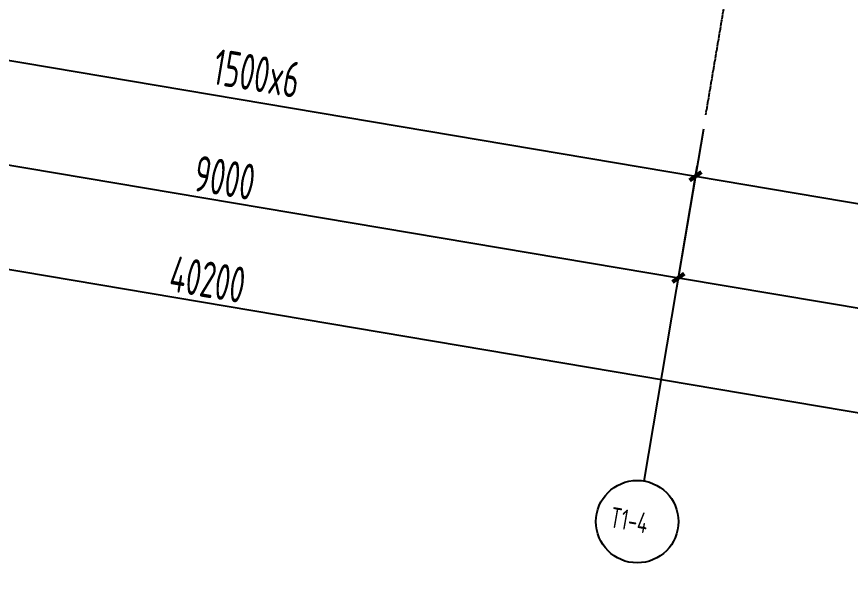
# Model space of a CAD drawing. Extents: x 12199666 to 24617114, y 1197707 to 2548648.
# Drawn here: x 12303653 to 12311740, y 1241429 to 1246987 of the extents above; entities that cross this region are included whole.
import ezdxf
from ezdxf.enums import TextEntityAlignment as Align

# ---------------------------------------------------------------- set-up
doc = ezdxf.new("R2010")
doc.units = 0
doc.header["$LTSCALE"] = 10
doc.header["$MEASUREMENT"] = 0
doc.linetypes.add('TX-GRID-T1$0$TX-GRID-T1$0$DOTE', pattern=[2.42, 2, -0.2, 0.02, -0.2])
for name, color, linetype in [('TX-GRID-T1$0$A-DIMS-100', 1, 'Continuous'), ('TX-GRID-T1$0$TX-GRID-T1$0$DOTE', 1, 'Continuous'), ('TX-GRID-T1$0$TX-GRID-T1$0$G-GRID-DIMS', 3, 'Continuous'), ('TX-GRID-T1$0$TX-GRID-T1$0$G-GRID-IDEN', 7, 'Continuous'), ('TX-GRID-T1$0$TX-GRID-T1$0$PUB_DIM', 3, 'Continuous'), ('TX-PLAN-T1-DI$0$A-DIMS-100', 1, 'Continuous'), ('TX-PLAN-T1-F11$0$A-FIRE', 1, 'Continuous')]:
    doc.layers.add(name, color=color, linetype=linetype)
doc.styles.add('TX-GRID-T1$0$XD2008', font='xd-hzs.shx', dxfattribs={"width": 0.7, "bigfont": 'xd-hztxt.shx'})
doc.styles.add('TX-GRID-T1$0$XD2008_T3', font='xd-hzs.shx', dxfattribs={"width": 0.7, "bigfont": 'xd-hztxt.shx'})
doc.styles.add('TX-PLAN-T1-DI$0$XD2008', font='xd-hzs.shx', dxfattribs={"width": 0.7, "bigfont": 'xd-hztxt.shx'})
doc.dimstyles.new('TX-GRID-T1$0$XD100$0', dxfattribs={"dimscale": 100, "dimtxt": 3.5, "dimasz": 1, "dimexe": 1, "dimexo": 2, "dimgap": 0.5, "dimtad": 1, "dimdec": 0, "dimdsep": 46, "dimtxsty": 'TX-GRID-T1$0$XD2008', "dimblk1": 'TX-GRID-T1$0$_ArchTick', "dimblk2": 'TX-GRID-T1$0$_ArchTick', "dimsah": 1, "dimcen": 2.5, "dimclrt": 4, "dimaunit": 1, "dimadec": 0, "dimazin": 0, "dimtfac": 1, "dimtdec": 0, "dimtix": 1, "dimtmove": 2, "dimatfit": 3, "dimfxl": 0, "dimtolj": 1, "dimtzin": 0, "dimarcsym": 0})
doc.dimstyles.new('TX-PLAN-T1-DI$0$XD100$0', dxfattribs={"dimscale": 100, "dimtxt": 3.5, "dimasz": 1, "dimexe": 1, "dimexo": 2, "dimgap": 0.5, "dimtad": 1, "dimdec": 0, "dimdsep": 46, "dimtxsty": 'TX-PLAN-T1-DI$0$XD2008', "dimblk1": 'TX-PLAN-T1-DI$0$_ArchTick', "dimblk2": 'TX-PLAN-T1-DI$0$_ArchTick', "dimsah": 1, "dimcen": 2.5, "dimclrt": 4, "dimaunit": 1, "dimadec": 0, "dimazin": 0, "dimtfac": 1, "dimtdec": 0, "dimtix": 1, "dimtmove": 2, "dimatfit": 3, "dimfxl": 0, "dimtolj": 1, "dimtzin": 0, "dimarcsym": 0})

# ---------------------------------------------------------------- blocks, each defined once
blk = doc.blocks.new('TX-GRID-T1$0$_ArchTick')
at = {"color": 0, "linetype": 'ByBlock', "const_width": 0.4}
blk.add_lwpolyline([(-0.5, -0.5), (0.5, 0.5)], dxfattribs=at)
blk = doc.blocks.new('*D41')
at = {"layer": 'TX-GRID-T1$0$A-DIMS-100', "color": 0, "lineweight": -2, "transparency": 16777216}
for p, q in [((12301440.8, 1247393.5), (12301180.6, 1245851.2)), ((12301197.3, 1245949.8), (12310071.8, 1244452.6)), ((12310315.4, 1245896.2), (12310055.2, 1244354))]:
    blk.add_line(p, q, dxfattribs=at)
at = {"layer": 'TX-GRID-T1$0$A-DIMS-100', "color": 0, "lineweight": -2, "transparency": 16777216, "xscale": 100, "yscale": 100, "zscale": 100}
for p, rotation in [((12301197.3, 1245949.8), 170.4236160352298), ((12310071.8, 1244452.6), 350.4236160352298)]:
    blk.add_blockref('TX-GRID-T1$0$_ArchTick', p, dxfattribs=dict(at, rotation=rotation))
at = {"layer": 'TX-GRID-T1$0$A-DIMS-100', "color": 4, "transparency": 16777216, "insert": (12305672, 1245423.1), "char_height": 350, "attachment_point": 5, "rotation": 350.42362, "style": 'TX-GRID-T1$0$XD2008'}
blk.add_mtext('\\A1;9000', dxfattribs=at)
blk = doc.blocks.new('*D42')
at = {"layer": 'TX-GRID-T1$0$A-DIMS-100', "color": 0, "lineweight": -2, "transparency": 16777216}
for p, q in [((12310315.4, 1245896.2), (12310055.2, 1244354)), ((12310071.8, 1244452.6), (12318995.7, 1242947)), ((12319239.3, 1244390.6), (12318979.1, 1242848.4))]:
    blk.add_line(p, q, dxfattribs=at)
at = {"layer": 'TX-GRID-T1$0$A-DIMS-100', "color": 0, "lineweight": -2, "transparency": 16777216, "xscale": 100, "yscale": 100, "zscale": 100}
for p, rotation in [((12310071.8, 1244452.6), 170.4236160352302), ((12318995.7, 1242947), 350.4236160352301)]:
    blk.add_blockref('TX-GRID-T1$0$_ArchTick', p, dxfattribs=dict(at, rotation=rotation))
at = {"layer": 'TX-GRID-T1$0$A-DIMS-100', "color": 4, "transparency": 16777216, "insert": (12314571.2, 1243921.6), "char_height": 350, "attachment_point": 5, "rotation": 350.42362, "style": 'TX-GRID-T1$0$XD2008'}
blk.add_mtext('\\A1;9050', dxfattribs=at)
blk = doc.blocks.new('*D27')
at = {"layer": 'TX-GRID-T1$0$A-DIMS-100', "color": 0, "lineweight": -2, "transparency": 16777216}
for p, q in [((12286114.1, 1250320), (12285631.6, 1247460.4)), ((12285648.3, 1247559), (12325288.1, 1240871.3)), ((12325753.9, 1243632.2), (12325271.4, 1240772.6))]:
    blk.add_line(p, q, dxfattribs=at)
at = {"layer": 'TX-GRID-T1$0$A-DIMS-100', "color": 0, "lineweight": -2, "transparency": 16777216, "xscale": 100, "yscale": 100, "zscale": 100}
for p, rotation in [((12285648.3, 1247559), 170.4236160352298), ((12325288.1, 1240871.3), 350.4236160352298)]:
    blk.add_blockref('TX-GRID-T1$0$_ArchTick', p, dxfattribs=dict(at, rotation=rotation))
at = {"layer": 'TX-GRID-T1$0$A-DIMS-100', "color": 4, "transparency": 16777216, "insert": (12305505.6, 1244437), "char_height": 350, "attachment_point": 5, "rotation": 350.42362, "style": 'TX-GRID-T1$0$XD2008'}
blk.add_mtext('\\A1;40200', dxfattribs=at)
blk = doc.blocks.new('TX-PLAN-T1-DI$0$_ArchTick')
at = {"color": 0, "linetype": 'ByBlock', "const_width": 0.4}
blk.add_lwpolyline([(-0.5, -0.5), (0.5, 0.5)], dxfattribs=at)
blk = doc.blocks.new('*D257')
at = {"layer": 'TX-PLAN-T1-DI$0$A-DIMS-100', "color": 0, "lineweight": -2, "transparency": 16777216}
for p, q in [((12310188.3, 1245142.8), (12310254.8, 1245537.2)), ((12310238.2, 1245438.6), (12319120.7, 1243940)), ((12319070.8, 1243644.2), (12319137.4, 1244038.6))]:
    blk.add_line(p, q, dxfattribs=at)
at = {"layer": 'TX-PLAN-T1-DI$0$A-DIMS-100', "color": 0, "lineweight": -2, "transparency": 16777216, "xscale": 100, "yscale": 100, "zscale": 100}
for p, rotation in [((12310238.2, 1245438.6), 170.4236160352971), ((12319120.7, 1243940), 350.4236160352971)]:
    blk.add_blockref('TX-PLAN-T1-DI$0$_ArchTick', p, dxfattribs=dict(at, rotation=rotation))
at = {"layer": 'TX-PLAN-T1-DI$0$A-DIMS-100', "color": 4, "transparency": 16777216, "insert": (12314856.5, 1244939.7), "char_height": 350, "attachment_point": 5, "rotation": 350.42362, "style": 'TX-PLAN-T1-DI$0$XD2008'}
blk.add_mtext('\\A1;1500x6', dxfattribs=at)
blk = doc.blocks.new('*D251')
at = {"layer": 'TX-PLAN-T1-DI$0$A-DIMS-100', "color": 0, "lineweight": -2, "transparency": 16777216}
for p, q in [((12301313.7, 1246640.1), (12301380.2, 1247034.5)), ((12301363.6, 1246935.9), (12310238.2, 1245438.6)), ((12310188.3, 1245142.8), (12310254.8, 1245537.2))]:
    blk.add_line(p, q, dxfattribs=at)
at = {"layer": 'TX-PLAN-T1-DI$0$A-DIMS-100', "color": 0, "lineweight": -2, "transparency": 16777216, "xscale": 100, "yscale": 100, "zscale": 100}
for p, rotation in [((12301363.6, 1246935.9), 170.4236160353073), ((12310238.2, 1245438.6), 350.4236160353072)]:
    blk.add_blockref('TX-PLAN-T1-DI$0$_ArchTick', p, dxfattribs=dict(at, rotation=rotation))
at = {"layer": 'TX-PLAN-T1-DI$0$A-DIMS-100', "color": 4, "transparency": 16777216, "insert": (12305981.9, 1246436.9), "char_height": 350, "attachment_point": 5, "rotation": 350.42362, "style": 'TX-PLAN-T1-DI$0$XD2008'}
blk.add_mtext('\\A1;1500x6', dxfattribs=at)
blk = doc.blocks.new('TX-GRID-T1')
at = {"layer": 'TX-GRID-T1$0$TX-GRID-T1$0$DOTE', "linetype": 'TX-GRID-T1$0$TX-GRID-T1$0$DOTE'}
blk.add_line((12310338.8, 1246034.9), (12317392.6, 1287844.1), dxfattribs=at)
at = {"layer": 'TX-GRID-T1$0$TX-GRID-T1$0$G-GRID-DIMS'}
blk.add_circle((12309672.6, 1242086), 400, dxfattribs=at)
at = {"layer": 'TX-GRID-T1$0$TX-GRID-T1$0$PUB_DIM'}
blk.add_line((12309739.1, 1242480.4), (12310230.7, 1245394), dxfattribs=at)
at = {"layer": 'TX-GRID-T1$0$TX-GRID-T1$0$G-GRID-IDEN', "style": 'TX-GRID-T1$0$XD2008_T3', "width": 0.866667}
blk.add_text('T1-4', height=198.81, rotation=350, dxfattribs=at).set_placement((12309397.5, 1242033.6), (12309758.4, 1241969.9), align=Align.FIT)
at = {"layer": 'TX-GRID-T1$0$A-DIMS-100'}
for p1, p2, distance, picture, middle in [((12286147.4, 1250517.2), (12325787.2, 1243829.4), -3000, '*D27', (12305505.6, 1244437)), ((12301474.1, 1247590.7), (12310348.7, 1246093.4), -1664.1, '*D41', (12305672, 1245423.1)), ((12310348.7, 1246093.4), (12319272.6, 1244587.9), -1664.1, '*D42', (12314571.2, 1243921.6))]:
    dim = blk.add_aligned_dim(p1=p1, p2=p2, distance=distance, dimstyle='TX-GRID-T1$0$XD100$0', dxfattribs=at)
    dim.commit()
    dim.dimension.update_dxf_attribs({"geometry": picture, "text_midpoint": middle})
blk = doc.blocks.new('TX-PLAN-T1-DI')
at = {"layer": 'TX-PLAN-T1-DI$0$A-DIMS-100'}
for base, p1, p2, picture, middle in [((12310238.2, 1245438.6), (12301280.4, 1246442.9), (12310155, 1244945.6), '*D251', (12305981.9, 1246436.9)), ((12319120.7, 1243940), (12310155, 1244945.6), (12319037.6, 1243447), '*D257', (12314856.5, 1244939.7))]:
    dim = blk.add_linear_dim(base=base, p1=p1, p2=p2, angle=350.42362, text='1500x6', dimstyle='TX-PLAN-T1-DI$0$XD100$0', dxfattribs=at)
    dim.commit()
    dim.dimension.update_dxf_attribs({"geometry": picture, "text_midpoint": middle, "dimtype": 129})
blk = doc.blocks.new('TX-PLAN-T1-F11')
at = {"layer": 'TX-PLAN-T1-F11$0$A-FIRE'}
blk.add_blockref('TX-PLAN-T1-DI', (0, 0.1), dxfattribs=at)

msp = doc.modelspace()

# ---------------------------------------------------------------- block references
for name in ['TX-PLAN-T1-F11', 'TX-GRID-T1']:
    msp.add_blockref(name, (0, 0))

doc.saveas('drawing.dxf')
